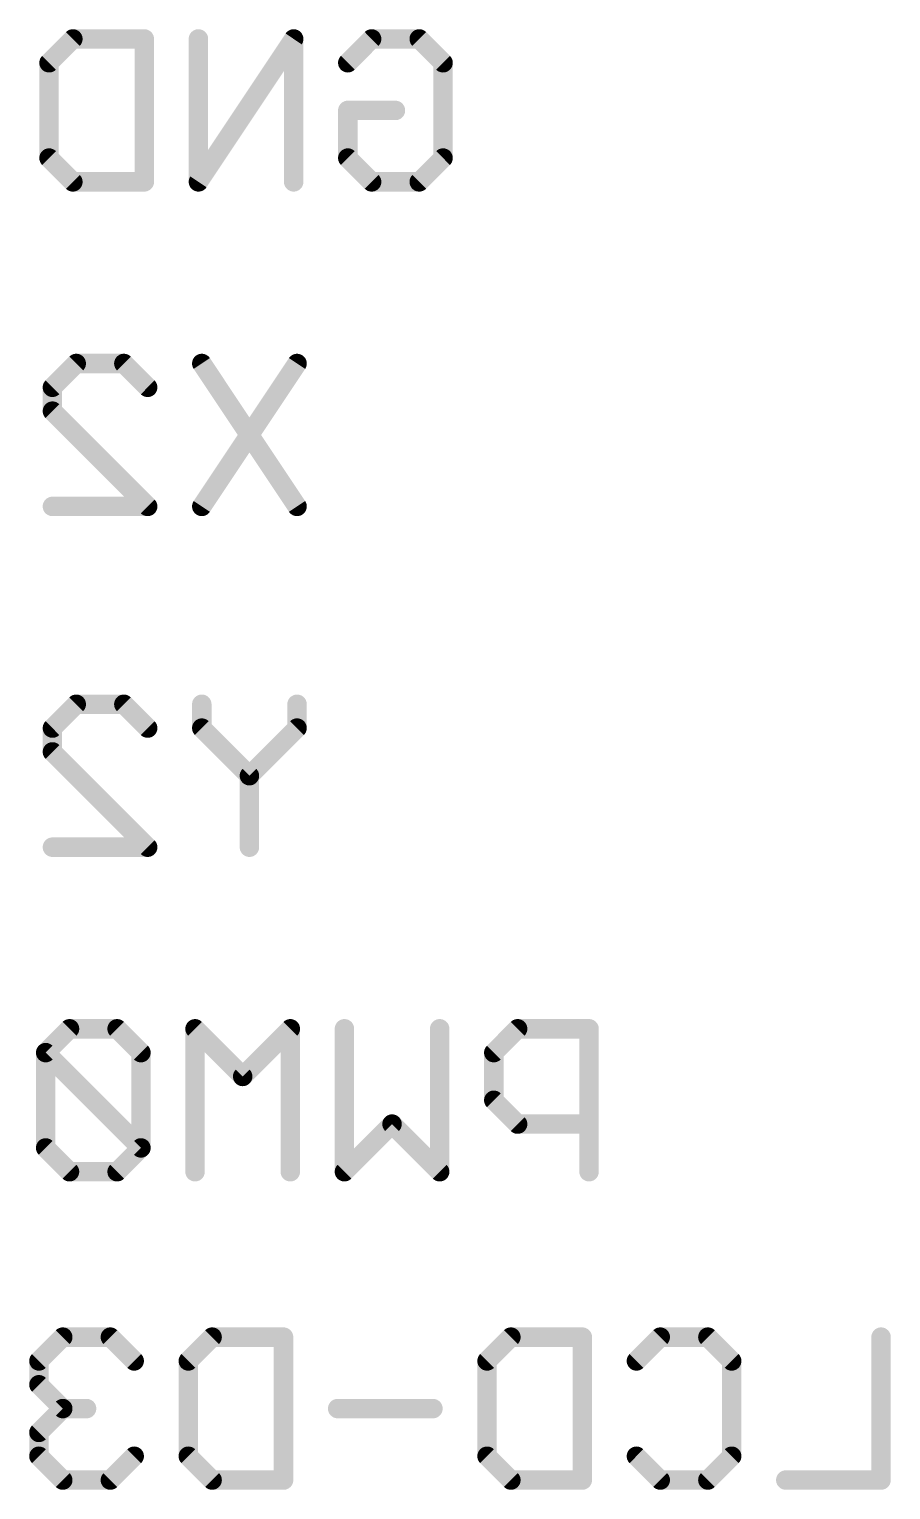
# Model space of a CAD drawing. Extents: x -84 to 55, y -33 to 162.
# Drawn here: x -11.39 to -4.64, y 111.96 to 123.39 of the extents above; entities that cross this region are included whole.
import ezdxf

# ---------------------------------------------------------------- set-up
doc = ezdxf.new("R2010")
doc.units = 0
doc.layers.add('22', color=6, linetype='CONTINUOUS')

msp = doc.modelspace()

# ---------------------------------------------------------------- linework, layer by layer
at = {"layer": '22', "const_width": 0.1524}
for points in [[(-11.2347, 123.1323), (-11.0483, 123.3188)], [(-11.0483, 123.3188), (-10.489, 123.3188)], [(-10.489, 123.3188), (-10.489, 122.2002)], [(-9.3196, 123.3188), (-10.0653, 122.2002)], [(-10.0653, 122.2002), (-10.0653, 123.3188)], [(-9.3196, 122.2002), (-9.3196, 123.3188)], [(-8.8959, 123.1323), (-8.7095, 123.3188)], [(-8.7095, 123.3188), (-8.3366, 123.3188)], [(-8.3366, 123.3188), (-8.1502, 123.1323)], [(-11.2347, 122.3866), (-11.2347, 123.1323)], [(-8.1502, 123.1323), (-8.1502, 122.3866)], [(-8.8959, 122.3866), (-8.8959, 122.7595)], [(-8.8959, 122.7595), (-8.523, 122.7595)], [(-11.0483, 122.2002), (-11.2347, 122.3866)], [(-8.7095, 122.2002), (-8.8959, 122.3866)], [(-8.1502, 122.3866), (-8.3366, 122.2002)], [(-10.489, 122.2002), (-11.0483, 122.2002)], [(-8.3366, 122.2002), (-8.7095, 122.2002)], [(-11.2083, 120.5923), (-11.0219, 120.7788)], [(-11.0219, 120.7788), (-10.649, 120.7788)], [(-10.649, 120.7788), (-10.4626, 120.5923)], [(-9.2932, 120.7788), (-10.0389, 119.6602)], [(-10.0389, 120.7788), (-9.2932, 119.6602)], [(-11.2083, 120.4059), (-11.2083, 120.5923)], [(-10.4626, 119.6602), (-11.2083, 120.4059)], [(-11.2083, 119.6602), (-10.4626, 119.6602)], [(-11.2083, 117.9253), (-11.0219, 118.1118)], [(-11.0219, 118.1118), (-10.649, 118.1118)], [(-10.649, 118.1118), (-10.4626, 117.9253)], [(-10.0389, 117.9253), (-10.0389, 118.1118)], [(-9.2932, 118.1118), (-9.2932, 117.9253)], [(-11.2083, 117.7389), (-11.2083, 117.9253)], [(-9.6661, 117.5525), (-10.0389, 117.9253)], [(-9.2932, 117.9253), (-9.6661, 117.5525)], [(-10.4626, 116.9932), (-11.2083, 117.7389)], [(-9.6661, 117.5525), (-9.6661, 116.9932)], [(-11.2083, 116.9932), (-10.4626, 116.9932)], [(-11.0747, 115.5718), (-11.2611, 115.3853)], [(-10.7018, 115.5718), (-11.0747, 115.5718)], [(-10.5154, 115.3853), (-10.7018, 115.5718)], [(-9.7188, 115.1989), (-10.0917, 115.5718)], [(-10.0917, 115.5718), (-10.0917, 114.4532)], [(-9.346, 115.5718), (-9.7188, 115.1989)], [(-9.346, 114.4532), (-9.346, 115.5718)], [(-8.9223, 114.4532), (-8.9223, 115.5718)], [(-8.1766, 115.5718), (-8.1766, 114.4532)], [(-7.5665, 115.5718), (-7.7529, 115.3853)], [(-7.0072, 115.5718), (-7.5665, 115.5718)], [(-7.0072, 114.4532), (-7.0072, 115.5718)], [(-11.2611, 115.3853), (-11.2611, 114.6396)], [(-10.5154, 114.6396), (-11.2611, 115.3853)], [(-10.5154, 114.6396), (-10.5154, 115.3853)], [(-7.7529, 115.3853), (-7.7529, 115.0125)], [(-7.7529, 115.0125), (-7.5665, 114.8261)], [(-8.5494, 114.8261), (-8.9223, 114.4532)], [(-8.1766, 114.4532), (-8.5494, 114.8261)], [(-7.5665, 114.8261), (-7.0072, 114.8261)], [(-11.2611, 114.6396), (-11.0747, 114.4532)], [(-10.7018, 114.4532), (-10.5154, 114.6396)], [(-11.0747, 114.4532), (-10.7018, 114.4532)], [(-11.1275, 113.1588), (-11.3139, 112.9723)], [(-10.7546, 113.1588), (-11.1275, 113.1588)], [(-10.5682, 112.9723), (-10.7546, 113.1588)], [(-10.1445, 112.9723), (-9.9581, 113.1588)], [(-9.9581, 113.1588), (-9.3988, 113.1588)], [(-9.3988, 113.1588), (-9.3988, 112.0402)], [(-7.8057, 112.9723), (-7.6193, 113.1588)], [(-7.6193, 113.1588), (-7.06, 113.1588)], [(-7.06, 113.1588), (-7.06, 112.0402)], [(-6.6363, 112.9723), (-6.4499, 113.1588)], [(-6.4499, 113.1588), (-6.077, 113.1588)], [(-6.077, 113.1588), (-5.8906, 112.9723)], [(-4.7212, 113.1588), (-4.7212, 112.0402)], [(-11.3139, 112.9723), (-11.3139, 112.7859)], [(-10.1445, 112.2266), (-10.1445, 112.9723)], [(-7.8057, 112.2266), (-7.8057, 112.9723)], [(-5.8906, 112.9723), (-5.8906, 112.2266)], [(-11.3139, 112.7859), (-11.1275, 112.5995)], [(-11.1275, 112.5995), (-11.3139, 112.413)], [(-11.1275, 112.5995), (-10.941, 112.5995)], [(-8.2294, 112.5995), (-8.9751, 112.5995)], [(-11.3139, 112.413), (-11.3139, 112.2266)], [(-11.3139, 112.2266), (-11.1275, 112.0402)], [(-10.7546, 112.0402), (-10.5682, 112.2266)], [(-9.9581, 112.0402), (-10.1445, 112.2266)], [(-7.6193, 112.0402), (-7.8057, 112.2266)], [(-6.4499, 112.0402), (-6.6363, 112.2266)], [(-5.8906, 112.2266), (-6.077, 112.0402)], [(-11.1275, 112.0402), (-10.7546, 112.0402)], [(-9.3988, 112.0402), (-9.9581, 112.0402)], [(-7.06, 112.0402), (-7.6193, 112.0402)], [(-6.077, 112.0402), (-6.4499, 112.0402)], [(-4.7212, 112.0402), (-5.4669, 112.0402)]]:
    msp.add_lwpolyline(points, dxfattribs=at)
at = {"layer": '22', "const_width": 0.0762}
for points in [[(-11.0483, 123.3569, 1), (-11.0483, 123.2807)], [(-11.0213, 123.2918, 1), (-11.0752, 123.3457)], [(-10.4509, 123.3188, 1), (-10.5271, 123.3188)], [(-10.489, 123.2807, 1), (-10.489, 123.3569)], [(-10.0272, 123.3188, 1), (-10.1034, 123.3188)], [(-9.2815, 123.3188, 1), (-9.3577, 123.3188)], [(-9.2879, 123.2976, 1), (-9.3513, 123.3399)], [(-8.7095, 123.3569, 1), (-8.7095, 123.2807)], [(-8.6825, 123.2918, 1), (-8.7364, 123.3457)], [(-8.3097, 123.3457, 1), (-8.3636, 123.2918)], [(-8.3366, 123.2807, 1), (-8.3366, 123.3569)], [(-11.1966, 123.1323, 1), (-11.2728, 123.1323)], [(-11.2616, 123.1593, 1), (-11.2078, 123.1054)], [(-8.9228, 123.1593, 1), (-8.869, 123.1054)], [(-8.1121, 123.1323, 1), (-8.1883, 123.1323)], [(-8.1771, 123.1054, 1), (-8.1233, 123.1593)], [(-8.8578, 122.7595, 1), (-8.934, 122.7595)], [(-8.8959, 122.7976, 1), (-8.8959, 122.7214)], [(-8.523, 122.7214, 1), (-8.523, 122.7976)], [(-11.2078, 122.4136, 1), (-11.2616, 122.3597)], [(-8.869, 122.4136, 1), (-8.9228, 122.3597)], [(-8.1233, 122.3597, 1), (-8.1771, 122.4136)], [(-11.2728, 122.3866, 1), (-11.1966, 122.3866)], [(-8.934, 122.3866, 1), (-8.8578, 122.3866)], [(-8.1883, 122.3866, 1), (-8.1121, 122.3866)], [(-11.0483, 122.2383, 1), (-11.0483, 122.1621)], [(-11.0752, 122.1733, 1), (-11.0213, 122.2271)], [(-10.5271, 122.2002, 1), (-10.4509, 122.2002)], [(-10.489, 122.1621, 1), (-10.489, 122.2383)], [(-10.097, 122.2213, 1), (-10.0336, 122.1791)], [(-10.1034, 122.2002, 1), (-10.0272, 122.2002)], [(-9.3577, 122.2002, 1), (-9.2815, 122.2002)], [(-8.7095, 122.2383, 1), (-8.7095, 122.1621)], [(-8.7364, 122.1733, 1), (-8.6825, 122.2271)], [(-8.3636, 122.2271, 1), (-8.3097, 122.1733)], [(-8.3366, 122.1621, 1), (-8.3366, 122.2383)], [(-11.0219, 120.8169, 1), (-11.0219, 120.7407)], [(-10.9949, 120.7518, 1), (-11.0488, 120.8057)], [(-10.6221, 120.8057, 1), (-10.676, 120.7518)], [(-10.649, 120.7407, 1), (-10.649, 120.8169)], [(-10.0072, 120.7999, 1), (-10.0706, 120.7576)], [(-9.2615, 120.7576, 1), (-9.3249, 120.7999)], [(-11.1702, 120.5923, 1), (-11.2464, 120.5923)], [(-11.2352, 120.6193, 1), (-11.1814, 120.5654)], [(-10.4895, 120.5654, 1), (-10.4357, 120.6193)], [(-11.2464, 120.4059, 1), (-11.1702, 120.4059)], [(-11.1814, 120.4328, 1), (-11.2352, 120.379)], [(-11.2083, 119.6983, 1), (-11.2083, 119.6221)], [(-10.4895, 119.6333, 1), (-10.4357, 119.6871)], [(-10.4626, 119.6221, 1), (-10.4626, 119.6983)], [(-10.0706, 119.6813, 1), (-10.0072, 119.6391)], [(-9.3249, 119.6391, 1), (-9.2615, 119.6813)], [(-11.0219, 118.1499, 1), (-11.0219, 118.0737)], [(-10.9949, 118.0848, 1), (-11.0488, 118.1387)], [(-10.6221, 118.1387, 1), (-10.676, 118.0848)], [(-10.649, 118.0737, 1), (-10.649, 118.1499)], [(-10.0008, 118.1118, 1), (-10.077, 118.1118)], [(-9.2551, 118.1118, 1), (-9.3313, 118.1118)], [(-11.1702, 117.9253, 1), (-11.2464, 117.9253)], [(-11.2352, 117.9523, 1), (-11.1814, 117.8984)], [(-10.4895, 117.8984, 1), (-10.4357, 117.9523)], [(-10.012, 117.9523, 1), (-10.0658, 117.8984)], [(-9.2663, 117.8984, 1), (-9.3201, 117.9523)], [(-10.077, 117.9253, 1), (-10.0008, 117.9253)], [(-9.3313, 117.9253, 1), (-9.2551, 117.9253)], [(-11.2464, 117.7389, 1), (-11.1702, 117.7389)], [(-11.1814, 117.7658, 1), (-11.2352, 117.712)], [(-9.628, 117.5525, 1), (-9.7042, 117.5525)], [(-9.693, 117.5794, 1), (-9.6391, 117.5255)], [(-9.693, 117.5255, 1), (-9.6391, 117.5794)], [(-11.2083, 117.0313, 1), (-11.2083, 116.9551)], [(-10.4895, 116.9663, 1), (-10.4357, 117.0201)], [(-10.4626, 116.9551, 1), (-10.4626, 117.0313)], [(-9.7042, 116.9932, 1), (-9.628, 116.9932)], [(-11.0747, 115.6099, 1), (-11.0747, 115.5337)], [(-11.0477, 115.5448, 1), (-11.1016, 115.5987)], [(-10.6749, 115.5987, 1), (-10.7288, 115.5448)], [(-10.7018, 115.5337, 1), (-10.7018, 115.6099)], [(-10.0536, 115.5718, 1), (-10.1298, 115.5718)], [(-10.0648, 115.5987, 1), (-10.1186, 115.5448)], [(-9.3079, 115.5718, 1), (-9.3841, 115.5718)], [(-9.3191, 115.5448, 1), (-9.3729, 115.5987)], [(-8.8842, 115.5718, 1), (-8.9604, 115.5718)], [(-8.1385, 115.5718, 1), (-8.2147, 115.5718)], [(-7.5665, 115.6099, 1), (-7.5665, 115.5337)], [(-7.5395, 115.5448, 1), (-7.5934, 115.5987)], [(-6.9691, 115.5718, 1), (-7.0453, 115.5718)], [(-7.0072, 115.5337, 1), (-7.0072, 115.6099)], [(-11.223, 115.3853, 1), (-11.2992, 115.3853)], [(-11.2342, 115.4123, 1), (-11.288, 115.3584)], [(-10.4773, 115.3853, 1), (-10.5535, 115.3853)], [(-7.7148, 115.3853, 1), (-7.791, 115.3853)], [(-11.288, 115.4123, 1), (-11.2342, 115.3584)], [(-10.5423, 115.3584, 1), (-10.4884, 115.4123)], [(-7.7798, 115.4123, 1), (-7.726, 115.3584)], [(-9.7458, 115.2258, 1), (-9.6919, 115.172)], [(-9.7458, 115.172, 1), (-9.6919, 115.2258)], [(-7.726, 115.0394, 1), (-7.7798, 114.9855)], [(-7.791, 115.0125, 1), (-7.7148, 115.0125)], [(-8.5225, 114.853, 1), (-8.5764, 114.7991)], [(-8.5225, 114.7991, 1), (-8.5764, 114.853)], [(-7.5665, 114.8642, 1), (-7.5665, 114.788)], [(-7.5934, 114.7991, 1), (-7.5395, 114.853)], [(-7.0072, 114.788, 1), (-7.0072, 114.8642)], [(-11.2342, 114.6666, 1), (-11.288, 114.6127)], [(-11.2992, 114.6396, 1), (-11.223, 114.6396)], [(-10.5535, 114.6396, 1), (-10.4773, 114.6396)], [(-10.4884, 114.6127, 1), (-10.5423, 114.6666)], [(-10.5423, 114.6127, 1), (-10.4884, 114.6666)], [(-11.0747, 114.4913, 1), (-11.0747, 114.4151)], [(-11.1016, 114.4263, 1), (-11.0477, 114.4801)], [(-10.7288, 114.4801, 1), (-10.6749, 114.4263)], [(-10.7018, 114.4151, 1), (-10.7018, 114.4913)], [(-10.1298, 114.4532, 1), (-10.0536, 114.4532)], [(-9.3841, 114.4532, 1), (-9.3079, 114.4532)], [(-8.9604, 114.4532, 1), (-8.8842, 114.4532)], [(-8.9492, 114.4801, 1), (-8.8954, 114.4263)], [(-8.2147, 114.4532, 1), (-8.1385, 114.4532)], [(-8.2035, 114.4263, 1), (-8.1497, 114.4801)], [(-7.0453, 114.4532, 1), (-6.9691, 114.4532)], [(-11.1275, 113.1969, 1), (-11.1275, 113.1207)], [(-11.1005, 113.1318, 1), (-11.1544, 113.1857)], [(-10.7277, 113.1857, 1), (-10.7816, 113.1318)], [(-10.7546, 113.1207, 1), (-10.7546, 113.1969)], [(-9.9581, 113.1969, 1), (-9.9581, 113.1207)], [(-9.9311, 113.1318, 1), (-9.985, 113.1857)], [(-9.3607, 113.1588, 1), (-9.4369, 113.1588)], [(-9.3988, 113.1207, 1), (-9.3988, 113.1969)], [(-7.6193, 113.1969, 1), (-7.6193, 113.1207)], [(-7.5923, 113.1318, 1), (-7.6462, 113.1857)], [(-7.0219, 113.1588, 1), (-7.0981, 113.1588)], [(-7.06, 113.1207, 1), (-7.06, 113.1969)], [(-6.4499, 113.1969, 1), (-6.4499, 113.1207)], [(-6.4229, 113.1318, 1), (-6.4768, 113.1857)], [(-6.0501, 113.1857, 1), (-6.104, 113.1318)], [(-6.077, 113.1207, 1), (-6.077, 113.1969)], [(-4.6831, 113.1588, 1), (-4.7593, 113.1588)], [(-11.2758, 112.9723, 1), (-11.352, 112.9723)], [(-11.3408, 112.9993, 1), (-11.2869, 112.9454)], [(-10.5951, 112.9454, 1), (-10.5412, 112.9993)], [(-10.1064, 112.9723, 1), (-10.1826, 112.9723)], [(-10.1714, 112.9993, 1), (-10.1176, 112.9454)], [(-7.7676, 112.9723, 1), (-7.8438, 112.9723)], [(-7.8326, 112.9993, 1), (-7.7788, 112.9454)], [(-6.6632, 112.9993, 1), (-6.6094, 112.9454)], [(-5.8525, 112.9723, 1), (-5.9287, 112.9723)], [(-5.9175, 112.9454, 1), (-5.8637, 112.9993)], [(-11.352, 112.7859, 1), (-11.2758, 112.7859)], [(-11.2869, 112.8128, 1), (-11.3408, 112.759)], [(-11.1275, 112.6376, 1), (-11.1275, 112.5614)], [(-11.1005, 112.5725, 1), (-11.1544, 112.6264)], [(-11.1544, 112.5725, 1), (-11.1005, 112.6264)], [(-10.941, 112.5614, 1), (-10.941, 112.6376)], [(-8.9751, 112.6376, 1), (-8.9751, 112.5614)], [(-8.2294, 112.5614, 1), (-8.2294, 112.6376)], [(-11.2758, 112.413, 1), (-11.352, 112.413)], [(-11.3408, 112.44, 1), (-11.2869, 112.3861)], [(-11.2869, 112.2536, 1), (-11.3408, 112.1997)], [(-11.352, 112.2266, 1), (-11.2758, 112.2266)], [(-10.5412, 112.1997, 1), (-10.5951, 112.2536)], [(-10.1176, 112.2536, 1), (-10.1714, 112.1997)], [(-10.1826, 112.2266, 1), (-10.1064, 112.2266)], [(-7.7788, 112.2536, 1), (-7.8326, 112.1997)], [(-7.8438, 112.2266, 1), (-7.7676, 112.2266)], [(-6.6094, 112.2536, 1), (-6.6632, 112.1997)], [(-5.9287, 112.2266, 1), (-5.8525, 112.2266)], [(-5.8637, 112.1997, 1), (-5.9175, 112.2536)], [(-11.1275, 112.0783, 1), (-11.1275, 112.0021)], [(-11.1544, 112.0133, 1), (-11.1005, 112.0671)], [(-10.7816, 112.0671, 1), (-10.7277, 112.0133)], [(-10.7546, 112.0021, 1), (-10.7546, 112.0783)], [(-9.9581, 112.0783, 1), (-9.9581, 112.0021)], [(-9.985, 112.0133, 1), (-9.9311, 112.0671)], [(-9.4369, 112.0402, 1), (-9.3607, 112.0402)], [(-9.3988, 112.0021, 1), (-9.3988, 112.0783)], [(-7.6193, 112.0783, 1), (-7.6193, 112.0021)], [(-7.6462, 112.0133, 1), (-7.5923, 112.0671)], [(-7.0981, 112.0402, 1), (-7.0219, 112.0402)], [(-7.06, 112.0021, 1), (-7.06, 112.0783)], [(-6.4499, 112.0783, 1), (-6.4499, 112.0021)], [(-6.4768, 112.0133, 1), (-6.4229, 112.0671)], [(-6.104, 112.0671, 1), (-6.0501, 112.0133)], [(-6.077, 112.0021, 1), (-6.077, 112.0783)], [(-5.4669, 112.0783, 1), (-5.4669, 112.0021)], [(-4.7593, 112.0402, 1), (-4.6831, 112.0402)], [(-4.7212, 112.0021, 1), (-4.7212, 112.0783)]]:
    msp.add_lwpolyline(points, format="xyb", dxfattribs=at)

doc.saveas('drawing.dxf')
